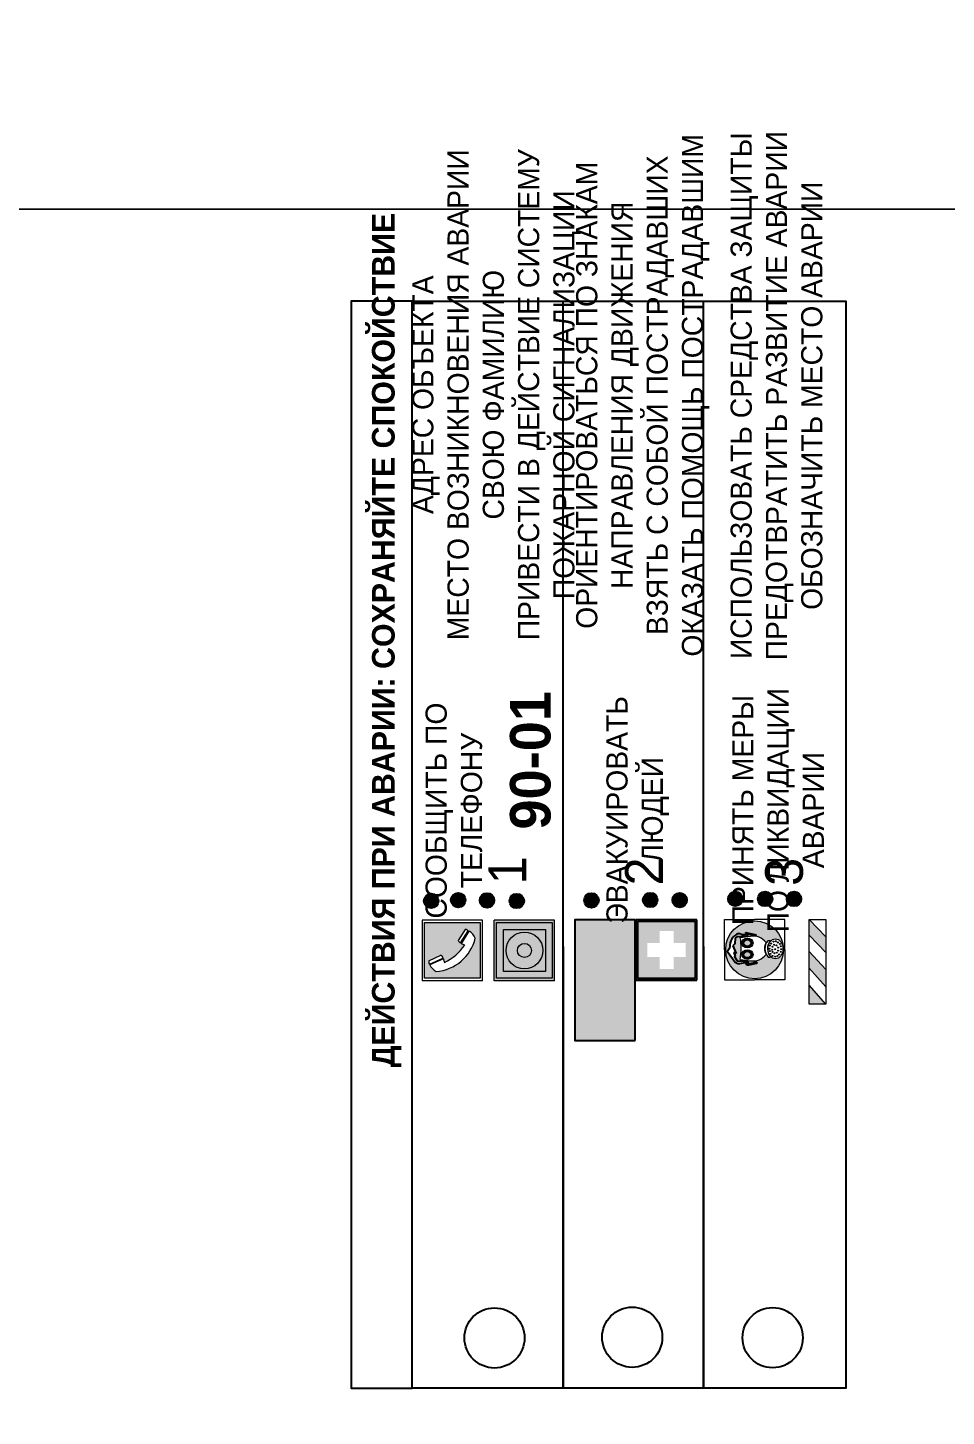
# Model space of a CAD drawing. Header units: millimetres. Extents: x 13810 to 67229, y 12374 to 21950.
# Drawn here: x 27633.4 to 27755, y 14782.8 to 14966.5 of the extents above; entities that cross this region are included whole.
import ezdxf

# ---------------------------------------------------------------- set-up
doc = ezdxf.new("R2010")
doc.units = ezdxf.units.MM
doc.styles.add('обычный', font='arial.ttf')

# ---------------------------------------------------------------- blocks, each defined once
blk = doc.blocks.new('A$C38D26F80')
h = blk.add_hatch(color=5)
h.dxf.hatch_style = 1
h.paths.add_polyline_path([(-8.77, -4.48, 1), (-0.19, -4.48, 1)])
h.paths.add_polyline_path([(-6.75, -3.58), (-6.75, -3.31), (-6.62, -3.22), (-6.5, -3.22), (-6.42, -3.3), (-6.39, -3.28), (-6.59, -2.23), (-6.59, -2.01), (-6.38, -1.58), (-4.76, -0.4), (-4.13, -0.79, -0.362848), (-2.1, -2.1, -0.201049), (-2.17, -2.48, 0.085434), (-2.26, -3.13), (-1.9, -3.16), (-2.25, -4.7), (-2.4, -4.59), (-2.43, -4.34), (-2.36, -4.34), (-2.14, -3.34), (-2.47, -3.42), (-2.58, -1.95), (-2.77, -1.58), (-3.58, -1.52), (-3.92, -1.26), (-5.05, -1.73), (-4.87, -1.39), (-5.41, -1.6), (-5.41, -1.46), (-6.13, -1.87), (-6.18, -3.5), (-6.56, -3.47), (-6.37, -4.59), (-6.16, -4.43), (-6.16, -4.66), (-6.36, -4.79), (-6.37, -4.8), (-6.51, -4.76)], flags=16)
h.paths.add_polyline_path([(-6.51, -4.76), (-6.36, -4.79), (-6.37, -4.8)], flags=0)
h.paths.add_polyline_path([(-5.92, -2.34, 0.089508), (-2.67, -2.35), (-2.48, -3.88, -0.268602), (-3.4, -6.18, 0.262449), (-5.2, -6.18, -0.268602), (-6.11, -3.88)], flags=16)
edge = h.paths.add_edge_path(flags=16)
edge.add_ellipse((-5.19, -3.41), major_axis=(0, 0.842), ratio=0.848992, start_angle=0, end_angle=360)
edge = h.paths.add_edge_path(flags=0)
edge.add_ellipse((-5.19, -3.39), major_axis=(0, 0.665), ratio=0.853798, start_angle=0, end_angle=360)
edge = h.paths.add_edge_path(flags=0)
edge.add_ellipse((-5.19, -3.4), major_axis=(0, 0.528), ratio=0.864094, start_angle=0, end_angle=360)
edge = h.paths.add_edge_path(flags=16)
edge.add_ellipse((-3.47, -3.4), major_axis=(0, 0.842), ratio=0.848992, start_angle=0, end_angle=360)
h.paths.add_polyline_path([(-3.13, -6.45), (-3.13, -6.84, 0.383174), (-5.57, -6.85), (-5.57, -6.49, -0.369952)], flags=16)
edge = h.paths.add_edge_path(flags=0)
edge.add_ellipse((-3.47, -3.39), major_axis=(0, 0.665), ratio=0.853798, start_angle=0, end_angle=360)
edge = h.paths.add_edge_path(flags=0)
edge.add_ellipse((-3.47, -3.4), major_axis=(0, 0.528), ratio=0.864094, start_angle=0, end_angle=360)
edge = h.paths.add_edge_path(flags=16)
edge.add_ellipse((-4.34, -7.57), major_axis=(-1.48, 0), ratio=0.744955, start_angle=0, end_angle=360)
h.paths.add_polyline_path([(-5.01, -6.85, -1), (-5.15, -6.85, -1)], flags=0)
h.paths.add_polyline_path([(-5.33, -7.14, -1), (-5.47, -7.14, -1)], flags=0)
h.paths.add_polyline_path([(-4.61, -6.71, -1), (-4.74, -6.71, -1)], flags=16)
h.paths.add_polyline_path([(-5.43, -7.51, -1), (-5.57, -7.51, -1)], flags=0)
h.paths.add_polyline_path([(-4.26, -6.67, -1), (-4.4, -6.67, -1)], flags=16)
h.paths.add_polyline_path([(-4.74, -7.14, -1), (-4.88, -7.14, -1)], flags=0)
h.paths.add_polyline_path([(-4.93, -7.43, -1), (-5.07, -7.43, -1)], flags=0)
h.paths.add_polyline_path([(-4.41, -7.07, -1), (-4.54, -7.07, -1)], flags=0)
h.paths.add_polyline_path([(-5.33, -7.87, -1), (-5.46, -7.87, -1)], flags=0)
h.paths.add_polyline_path([(-3.8, -6.71, -1), (-3.94, -6.71, -1)], flags=16)
h.paths.add_polyline_path([(-4.85, -7.78, -1), (-4.98, -7.78, -1)], flags=0)
h.paths.add_polyline_path([(-3.96, -7.14, -1), (-4.1, -7.14, -1)], flags=0)
h.paths.add_polyline_path([(-4.33, -7.53, -1), (-4.47, -7.53, -1)], flags=0)
h.paths.add_polyline_path([(-5.09, -8.12, -1), (-5.23, -8.12, -1)], flags=0)
h.paths.add_polyline_path([(-3.5, -6.94, -1), (-3.64, -6.94, -1)], flags=0)
h.paths.add_polyline_path([(-4.54, -7.97, -1), (-4.68, -7.97, -1)], flags=0)
h.paths.add_polyline_path([(-3.66, -7.39, -1), (-3.8, -7.39, -1)], flags=0)
h.paths.add_polyline_path([(-4.73, -8.35, -1), (-4.86, -8.35, -1)], flags=0)
h.paths.add_polyline_path([(-4.09, -7.96, -1), (-4.23, -7.96, -1)], flags=0)
h.paths.add_polyline_path([(-3.77, -7.74, -1), (-3.91, -7.74, -1)], flags=0)
h.paths.add_polyline_path([(-3.22, -7.27, -1), (-3.35, -7.27, -1)], flags=0)
h.paths.add_polyline_path([(-4.34, -8.4, -1), (-4.47, -8.4, -1)], flags=0)
h.paths.add_polyline_path([(-3.16, -7.61, -1), (-3.3, -7.61, -1)], flags=0)
h.paths.add_polyline_path([(-3.9, -8.35, -1), (-4.04, -8.35, -1)], flags=0)
h.paths.add_polyline_path([(-3.32, -7.91, -1), (-3.46, -7.91, -1)], flags=0)
h.paths.add_polyline_path([(-3.55, -8.23, -1), (-3.69, -8.23, -1)], flags=0)
at = {"color": 5, "lineweight": 5}
for p, q in [((-4.48, 0), (-8.96, 0)), ((-8.96, 0), (-8.96, -4.48)), ((-4.48, 0), (0, 0)), ((0, 0), (0, -4.48)), ((-6.59, -2.01), (-6.38, -1.58)), ((-6.59, -2.23), (-6.59, -2.01)), ((-6.38, -1.58), (-4.76, -0.4)), ((-6.13, -1.87), (-6.18, -3.5)), ((-5.41, -1.46), (-6.13, -1.87)), ((-4.87, -1.39), (-5.41, -1.6)), ((-5.41, -1.6), (-5.41, -1.46)), ((-3.92, -1.26), (-5.05, -1.73)), ((-5.05, -1.73), (-4.87, -1.39)), ((-4.76, -0.4), (-4.13, -0.79)), ((-3.58, -1.52), (-3.92, -1.26)), ((-2.77, -1.58), (-3.58, -1.52)), ((-2.58, -1.95), (-2.77, -1.58)), ((-2.47, -3.42), (-2.58, -1.95)), ((-6.75, -3.31), (-6.62, -3.22)), ((-6.75, -3.58), (-6.75, -3.31)), ((-6.51, -4.76), (-6.75, -3.58)), ((-6.62, -3.22), (-6.5, -3.22)), ((-6.39, -3.28), (-6.59, -2.23)), ((-6.18, -3.5), (-6.56, -3.47)), ((-6.56, -3.47), (-6.37, -4.59)), ((-6.5, -3.22), (-6.42, -3.3)), ((-6.42, -3.3), (-6.39, -3.28)), ((-5.92, -2.34), (-6.11, -3.88)), ((-2.67, -2.34), (-2.48, -3.88)), ((-2.14, -3.34), (-2.47, -3.42)), ((-2.36, -4.34), (-2.14, -3.34)), ((-1.9, -3.16), (-2.26, -3.13)), ((-2.25, -4.7), (-1.9, -3.16)), ((-8.96, -8.96), (-8.96, -4.48)), ((-6.37, -4.8), (-6.51, -4.76)), ((-6.37, -4.59), (-6.16, -4.43)), ((-6.16, -4.66), (-6.37, -4.8)), ((-6.16, -4.43), (-6.16, -4.66)), ((-2.43, -4.34), (-2.4, -4.59)), ((-2.43, -4.34), (-2.36, -4.34)), ((-2.4, -4.59), (-2.25, -4.7)), ((0, -8.96), (0, -4.48)), ((-5.57, -6.49), (-5.57, -6.85)), ((-3.13, -6.45), (-3.13, -6.84)), ((-4.48, -8.96), (-8.96, -8.96)), ((-4.48, -8.96), (0, -8.96))]:
    blk.add_line(p, q, dxfattribs=at)
at = {"color": 5}
for p, q in [((-6.59, -2.01), (-6.38, -1.58)), ((-6.59, -2.23), (-6.59, -2.01)), ((-6.38, -1.58), (-4.76, -0.4)), ((-6.13, -1.87), (-6.18, -3.5)), ((-5.41, -1.46), (-6.13, -1.87)), ((-4.87, -1.39), (-5.41, -1.6)), ((-5.41, -1.6), (-5.41, -1.46)), ((-3.92, -1.26), (-5.05, -1.73)), ((-5.05, -1.73), (-4.87, -1.39)), ((-4.76, -0.4), (-4.13, -0.79)), ((-3.58, -1.52), (-3.92, -1.26)), ((-2.77, -1.58), (-3.58, -1.52)), ((-2.58, -1.95), (-2.77, -1.58)), ((-2.47, -3.42), (-2.58, -1.95)), ((-6.75, -3.31), (-6.62, -3.22)), ((-6.75, -3.58), (-6.75, -3.31)), ((-6.51, -4.76), (-6.75, -3.58)), ((-6.62, -3.22), (-6.5, -3.22)), ((-6.39, -3.28), (-6.59, -2.23)), ((-6.18, -3.5), (-6.56, -3.47)), ((-6.56, -3.47), (-6.37, -4.59)), ((-6.5, -3.22), (-6.42, -3.3)), ((-6.42, -3.3), (-6.39, -3.28)), ((-2.14, -3.34), (-2.47, -3.42)), ((-2.36, -4.34), (-2.14, -3.34)), ((-2.26, -3.13), (-1.9, -3.16)), ((-1.9, -3.16), (-2.25, -4.7)), ((-6.37, -4.8), (-6.51, -4.76)), ((-6.36, -4.79), (-6.51, -4.76)), ((-6.37, -4.59), (-6.16, -4.43)), ((-6.16, -4.66), (-6.37, -4.8)), ((-6.16, -4.66), (-6.36, -4.79)), ((-6.16, -4.43), (-6.16, -4.66)), ((-2.4, -4.59), (-2.43, -4.34)), ((-2.43, -4.34), (-2.36, -4.34)), ((-2.25, -4.7), (-2.4, -4.59))]:
    blk.add_line(p, q, dxfattribs=at)
at = {"color": 5, "lineweight": 5}
for centre, radius in [((-4.48, -4.48), 4.29), ((-5.5, -7.51), 0.0678), ((-5.4, -7.14), 0.0678), ((-5.4, -7.87), 0.0678), ((-5.16, -8.12), 0.0678), ((-5.08, -6.85), 0.0678), ((-5, -7.43), 0.0678), ((-4.91, -7.78), 0.0678), ((-4.81, -7.14), 0.0678), ((-4.67, -6.71), 0.0678), ((-4.61, -7.97), 0.0678), ((-4.47, -7.07), 0.0678), ((-4.4, -7.53), 0.0678), ((-4.33, -6.67), 0.0678), ((-4.16, -7.96), 0.0678), ((-4.03, -7.14), 0.0678), ((-3.87, -6.71), 0.0678), ((-3.84, -7.74), 0.0678), ((-3.73, -7.39), 0.0678), ((-3.62, -8.23), 0.0678), ((-3.57, -6.94), 0.0678), ((-3.39, -7.91), 0.0678), ((-3.28, -7.27), 0.0678), ((-3.23, -7.61), 0.0678), ((-4.79, -8.35), 0.0678), ((-4.4, -8.4), 0.0678), ((-3.97, -8.35), 0.0678)]:
    blk.add_circle(centre, radius, dxfattribs=at)
at = {"color": 5}
for centre, radius, start, end in [((-3.89, -2.66), 1.88, 17.387, 97.1599), ((-0.35, -3.07), 1.91, 162.2553, 181.7878), ((-2.6, -2.2), 0.511, 326.3906, 11.8614)]:
    blk.add_arc(centre, radius, start, end, dxfattribs=at)
at = {"color": 5, "lineweight": 5}
for centre, radius, start, end in [((-3.66, -4.24), 2.47, 171.573, 231.7124), ((-4.28, 6.66), 9.15, 259.6987, 280.1569), ((-4.93, -4.24), 2.47, 308.2876, 8.427), ((-0.47, -3.05), 1.79, 161.5846, 182.4584), ((-2.6, -2.2), 0.513, 326.4781, 11.7739), ((-4.33, -7.88), 1.87, 50.358, 131.5662), ((-4.3, -7.78), 1.83, 60.5889, 119.4111), ((-4.34, -8.2), 1.82, 48.4943, 132.3565)]:
    blk.add_arc(centre, radius, start, end, dxfattribs=at)
for centre, major_axis, ratio in [((-5.19, -3.41), (0, 0.842), 0.848992), ((-5.19, -3.39), (0, 0.665), 0.853798), ((-5.19, -3.4), (0, 0.528), 0.864094), ((-3.47, -3.4), (0, 0.842), 0.848992), ((-3.47, -3.39), (0, 0.665), 0.853798), ((-3.47, -3.4), (0, 0.528), 0.864094), ((-4.34, -7.57), (-1.48, 0), 0.744955)]:
    blk.add_ellipse(centre, major_axis=major_axis, ratio=ratio, dxfattribs=at)
blk = doc.blocks.new('A$C47DD6509')
at = {"lineweight": 5}
for points in [[(-8.69, 0), (-11.19, 0), (-11.19, -2.22)], [(-4.22, 0), (-6.45, 0), (-8.91, -2.22), (-6.61, -2.22)], [(0, 0), (-2.09, 0), (-4.36, -2.22), (-2.29, -2.22)]]:
    blk.add_hatch(color=242, dxfattribs=at).paths.add_polyline_path(points)
at = {"color": 242, "lineweight": 5}
for p, q in [((-11.19, -2.22), (-8.69, 0)), ((-11.19, -2.22), (-11.19, 0)), ((-11.19, 0), (-8.69, 0)), ((-11.19, 0), (0, 0)), ((-8.91, -2.22), (-6.45, 0)), ((-6.61, -2.22), (-4.22, 0)), ((-4.36, -2.22), (-2.09, 0)), ((-2.29, -2.22), (0, 0)), ((0, 0), (0, -2.22)), ((0, -2.22), (-11.19, -2.22))]:
    blk.add_line(p, q, dxfattribs=at)
blk = doc.blocks.new('A$C32E8229D')
at = {"true_color": 0xffffff}
blk.add_hatch(color=7, dxfattribs=at).paths.add_polyline_path([(0, 0), (0, -8), (16, -8), (16, 0)])
h = blk.add_hatch(color=126)
h.paths.add_polyline_path([(0.2, -0.2), (15.8, -0.2), (15.8, -7.8), (0.2, -7.8)])
h.paths.add_polyline_path([(13.49, -2.05), (12.08, -2.05), (11.37, -2.63, 0.162397), (11.29, -2.84), (11.29, -3.63), (10.35, -3.63), (10.35, -4.05), (11.68, -4.05), (11.68, -3.48), (12.26, -4.28), (11.29, -5.1), (11.29, -6.78), (11.85, -6.78), (11.85, -5.44), (12.8, -4.64), (12.8, -5.94), (14.46, -5.94), (14.46, -5.39), (13.45, -5.39), (13.45, -3.97), (12.46, -2.59), (13.15, -2.59), (13.69, -3.34), (14.18, -3)], flags=16)
h.paths.add_polyline_path([(10.74, -1.82, 1), (11.8, -1.82, 1)], flags=16)
h.paths.add_polyline_path([(9.39, -3.59), (5.99, -3.59), (6.56, -3.03), (5.91, -3.03), (5.1, -3.83), (5.91, -4.64), (6.56, -4.64), (5.99, -4.09), (9.39, -4.09)], flags=16)
h.paths.add_polyline_path([(4.29, -1.08), (1.72, -1.08), (1.72, -6.6), (4.29, -6.6)], flags=16)
at = {"color": 126}
blk.add_lwpolyline([(16, -8), (0, -8), (0, 0), (16, 0)], close=True, dxfattribs=at)
blk = doc.blocks.new('A$C18900ED3')
h = blk.add_hatch(color=126)
h.paths.add_polyline_path([(-0.18, -0.18), (-7.02, -0.18), (-7.02, -7.02), (-0.18, -7.02)])
h.paths.add_polyline_path([(-5.89, -4.46), (-5.89, -2.77), (-4.46, -2.77), (-4.46, -1.31), (-2.77, -1.31), (-2.77, -2.77), (-1.33, -2.77), (-1.33, -4.46), (-2.77, -4.46), (-2.77, -5.89), (-4.46, -5.89), (-4.46, -4.46)], flags=16)
at = {"color": 126}
for p, q in [((-7.2, 0), (-7.2, -7.2)), ((0, 0), (-7.2, 0)), ((0, -7.2), (0, 0)), ((-7.02, -7.02), (-7.02, -0.18)), ((-7.02, -0.18), (-0.18, -0.18)), ((-0.18, -0.18), (-0.18, -7.02)), ((-7.2, -7.2), (0, -7.2)), ((-0.18, -7.02), (-7.02, -7.02))]:
    blk.add_line(p, q, dxfattribs=at)
blk = doc.blocks.new('A$C456E1F9C')
at = {"lineweight": 5}
h = blk.add_hatch(color=242, dxfattribs=at)
h.paths.add_polyline_path([(0.51, -1.47), (0.51, -13.26), (12.29, -13.26), (12.29, -1.47)])
h.paths.add_polyline_path([(5.42, -4.95, -0.254479), (4.78, -5.4), (3.52, -2.53, -0.209735), (4.23, -2.4)], flags=16)
h.paths.add_polyline_path([(8.53, -8.6), (10.87, -10.17), (10.54, -10.76), (8.03, -9.13, -0.192251)], flags=16)
h.paths.add_polyline_path([(4.61, -5.49, 0.005518), (3.87, -5.72, 0.128647), (7.49, -10.01, 0.00809), (7.83, -9.33), (10.47, -10.97, -0.16736), (8.99, -12.25, -0.327862), (1.95, -3.95, -0.166952), (3.36, -2.62)], flags=16)
at = {"color": 242, "lineweight": 5}
for p, q in [((0, -13.77), (0, -0.97)), ((12.8, -0.97), (0, -0.97)), ((4.61, -5.49), (3.36, -2.62)), ((3.52, -2.53), (4.78, -5.4)), ((4.23, -2.4), (5.42, -4.95)), ((12.8, -13.77), (12.8, -0.97)), ((10.81, -10.12), (8.53, -8.6)), ((7.83, -9.33), (10.47, -10.97)), ((8.03, -9.13), (10.54, -10.76)), ((10.54, -10.76), (10.8, -10.3)), ((10.8, -10.3), (10.81, -10.12)), ((0, -13.77), (12.8, -13.77))]:
    blk.add_line(p, q, dxfattribs=at)
blk.add_lwpolyline([(0.51, -1.47), (12.29, -1.47), (12.29, -13.26), (0.51, -13.26)], close=True, dxfattribs=at)
for centre, radius, start, end in [((4.59, -5.34), 2.99, 114.2845, 152.1974), ((4.02, -3.27), 0.891, 76.3284, 123.7092), ((11.12, -3.31), 9.19, 183.9915, 256.6009), ((14.98, -39.1), 35.17, 107.1487, 108.4135), ((13.86, -0.94), 11.08, 205.5536, 234.8762), ((4.68, -4.59), 0.824, 276.9621, 334.0723), ((8.94, -9.5), 0.989, 114.4092, 157.9388), ((-13.31, 0.8), 23.44, 332.5487, 334.4027), ((7.87, -9.46), 3, 291.9291, 329.9329)]:
    blk.add_arc(centre, radius, start, end, dxfattribs=at)
blk = doc.blocks.new('A$C54414219')
at = {"true_color": 0xffffff}
h = blk.add_hatch(color=7, dxfattribs=at)
h.paths.add_polyline_path([(2.39, -9.45), (2.39, -18.3), (11.23, -18.3), (11.23, -9.45)], flags=0)
h.paths.add_polyline_path([(10.71, -13.87, -1), (2.92, -13.87, -1)], flags=0)
h.paths.add_polyline_path([(8.3, -13.87, -1), (5.33, -13.87, -1)], flags=0)
h.paths.add_polyline_path([(0.41, -7.47), (0.41, -20.27), (13.21, -20.27), (13.21, -7.47)])
h.paths.add_polyline_path([(0.92, -19.77), (12.71, -19.77), (12.71, -7.98), (0.92, -7.98)], flags=16)
h.paths.add_polyline_path([(11.23, -9.45), (11.23, -18.3), (2.39, -18.3), (2.39, -9.45)], flags=0)
at = {"lineweight": 5}
h = blk.add_hatch(color=242, dxfattribs=at)
h.paths.add_polyline_path([(12.71, -7.98), (0.92, -7.98), (0.92, -19.77), (12.71, -19.77)])
h.paths.add_polyline_path([(11.23, -18.3), (2.39, -18.3), (2.39, -9.45), (11.23, -9.45)], flags=16)
h.paths.add_polyline_path([(10.71, -13.87, -1), (2.92, -13.87, -1)], flags=0)
h.paths.add_polyline_path([(8.3, -13.87, -1), (5.33, -13.87, -1)], flags=0)
at = {"true_color": 0xffffff}
h = blk.add_hatch(color=7, dxfattribs=at)
h.paths.add_polyline_path([(2.39, -9.45), (2.39, -18.3), (11.23, -18.3), (11.23, -9.45)])
h.paths.add_polyline_path([(10.71, -13.87, -1), (2.92, -13.87, -1)], flags=16)
h.paths.add_polyline_path([(8.3, -13.87, -1), (5.33, -13.87, -1)], flags=0)
at = {"lineweight": 5}
h = blk.add_hatch(color=242, dxfattribs=at)
h.paths.add_polyline_path([(2.92, -13.87, 1), (10.71, -13.87, 1)])
h.paths.add_polyline_path([(8.3, -13.87, -1), (5.33, -13.87, -1)], flags=16)
at = {"color": 242, "lineweight": 5}
for p, q in [((0.41, -20.27), (0.41, -7.47)), ((0.41, -7.47), (13.21, -7.47)), ((0.41, -7.47), (13.21, -7.47)), ((13.21, -20.27), (13.21, -7.47)), ((0.41, -20.27), (13.21, -20.27))]:
    blk.add_line(p, q, dxfattribs=at)
for points in [[(0.92, -7.98), (12.71, -7.98), (12.71, -19.77), (0.92, -19.77)], [(2.39, -9.45), (11.23, -9.45), (11.23, -18.3), (2.39, -18.3)]]:
    blk.add_lwpolyline(points, close=True, dxfattribs=at)
for radius in [3.89, 1.49]:
    blk.add_circle((6.81, -13.87), radius, dxfattribs=at)

msp = doc.modelspace()

# ---------------------------------------------------------------- hatches: boundary and pattern name
at = {"lineweight": 0}
h = msp.add_hatch(color=256, dxfattribs=at)
h.dxf.hatch_style = 1
h.paths.add_polyline_path([(27686.84, 14849.99, 1), (27686.84, 14851.92, 1)])
h = msp.add_hatch(color=256, dxfattribs=at)
h.dxf.hatch_style = 1
h.paths.add_polyline_path([(27690.42, 14850.1, 1), (27690.42, 14852.03, 1)])
h = msp.add_hatch(color=256, dxfattribs=at)
h.dxf.hatch_style = 1
h.paths.add_polyline_path([(27694.23, 14850.06, 1), (27694.23, 14851.99, 1)])
h = msp.add_hatch(color=256, dxfattribs=at)
h.dxf.hatch_style = 1
h.paths.add_polyline_path([(27698.16, 14849.97, 1), (27698.16, 14851.91, 1)])
h = msp.add_hatch(color=256, dxfattribs=at)
h.dxf.hatch_style = 1
h.paths.add_polyline_path([(27708.05, 14850.06, 1), (27708.05, 14851.99, 1)])
h = msp.add_hatch(color=256, dxfattribs=at)
h.dxf.hatch_style = 1
h.paths.add_polyline_path([(27715.83, 14850.1, 1), (27715.83, 14852.03, 1)])
h = msp.add_hatch(color=256, dxfattribs=at)
h.dxf.hatch_style = 1
h.paths.add_polyline_path([(27719.73, 14850.09, 1), (27719.73, 14852.02, 1)])
h = msp.add_hatch(color=256, dxfattribs=at)
h.dxf.hatch_style = 1
h.paths.add_polyline_path([(27727.09, 14850.25, 1), (27727.09, 14852.18, 1)])
h = msp.add_hatch(color=256, dxfattribs=at)
h.dxf.hatch_style = 1
h.paths.add_polyline_path([(27731.03, 14850.24, 1), (27731.03, 14852.18, 1)])
h = msp.add_hatch(color=256, dxfattribs=at)
h.dxf.hatch_style = 1
h.paths.add_polyline_path([(27734.86, 14850.25, 1), (27734.86, 14852.18, 1)])

# ---------------------------------------------------------------- linework, layer by layer
at = {"color": 126, "lineweight": 0, "true_color": 0x008754}
for points in [[(27276.58, 15337.45), (27876.58, 15337.45), (27876.58, 14942.45), (27276.58, 14942.45)], [(27276.58, 14942.45), (27876.58, 14942.45), (27876.58, 14547.45), (27276.58, 14547.45)]]:
    msp.add_lwpolyline(points, close=True, dxfattribs=at)
for points in [[(27684.3, 14786.51), (27684.3, 14930.28), (27676.25, 14930.28), (27676.25, 14786.51)], [(27684.3, 14786.51), (27684.3, 14930.28), (27741.7, 14930.28), (27741.7, 14786.51)]]:
    msp.add_lwpolyline(points, close=True)
for points in [[(27704.3, 14844.93), (27704.3, 14786.51), (27704.3, 14930.28)], [(27722.87, 14844.93), (27722.87, 14786.51), (27722.87, 14930.28)]]:
    msp.add_lwpolyline(points)
for centre, radius in [((27686.84, 14850.96), 0.966), ((27690.42, 14851.06), 0.966), ((27694.23, 14851.02), 0.966), ((27698.16, 14850.94), 0.966), ((27708.05, 14851.02), 0.966), ((27715.83, 14851.07), 0.966), ((27719.73, 14851.06), 0.966), ((27727.09, 14851.22), 0.966), ((27731.03, 14851.21), 0.966), ((27734.86, 14851.21), 0.966), ((27695.22, 14793.14), 3.98), ((27713.45, 14793.23), 3.98), ((27732.03, 14793.17), 3.98)]:
    msp.add_circle(centre, radius)

# ---------------------------------------------------------------- block references
at = {"rotation": 90}
for name, p, xscale, yscale, zscale in [('A$C456E1F9C', (27685.02, 14840.4), 0.625, 0.625, 0.625), ('A$C54414219', (27690.51, 14840.14), 0.625, 0.625, 0.625), ('A$C18900ED3', (27713.98, 14848.47), 1.111111111007631, 1.111111111007631, 1.111111111007631), ('A$C38D26F80', (27725.65, 14848.49), 0.8928571427240968, 0.8928571427240968, 0.8928571427240968)]:
    msp.add_blockref(name, p, dxfattribs=dict(at, xscale=xscale, yscale=yscale, zscale=zscale))
at = {"xscale": -1, "rotation": 90}
msp.add_blockref('A$C32E8229D', (27705.83, 14848.47), dxfattribs=at)
at = {"color": 242, "true_color": 0xc1121c, "rotation": 90}
msp.add_blockref('A$C47DD6509', (27736.86, 14848.49), dxfattribs=at)

# ---------------------------------------------------------------- texts
at = {"lineweight": 0, "attachment_point": 5, "rotation": 90, "style": 'обычный'}
for s, insert, char_height, width in [('\\pi-8.4,l8.4,t8.4;{\\fProxima Nova Rg|b0|i0|c204|p2;ОРИЕНТИРОВАТЬСЯ ПО ЗНАКАМ \\PНАПРАВЛЕНИЯ ДВИЖЕНИЯ\\PВЗЯТЬ С СОБОЙ ПОСТРАДАВШИХ\\PОКАЗАТЬ ПОМОЩЬ ПОСТРАДАВШИМ}', (27714.83, 14917.84), 2.8, 126.6484), ('\\pi-8.4,l8.4,t8.4;{\\fProxima Nova Rg|b0|i0|c204|p2;ИСПОЛЬЗОВАТЬ СРЕДСТВА ЗАЩИТЫ \\PПРЕДОТВРАТИТЬ РАЗВИТИЕ АВАРИИ\\PОБОЗНАЧИТЬ МЕСТО АВАРИИ}', (27732.56, 14917.78), 2.8, 126.6484), ('\\pi-8.4,l8.4,t8.4;{\\fProxima Nova Rg|b0|i0|c204|p2;АДРЕС ОБЪЕКТА\\PМЕСТО ВОЗНИКНОВЕНИЯ АВАРИИ\\PСВОЮ ФАМИЛИЮ\\PПРИВЕСТИ В ДЕЙСТВИЕ СИСТЕМУ \\PПОЖАРНОЙ СИГНАЛИЗАЦИИ}', (27695.47, 14917.91), 2.8, 126.6484), ('{\\fProxima Nova Rg|b1|i0|c204|p2;ДЕЙСТВИЯ ПРИ АВАРИИ: СОХРАНЯЙТЕ СПОКОЙСТВИЕ\\H1.6644x; }', (27680.94, 14885.46), 3, 175.1736), ('{\\fProxima Nova Rg|b1|i0|c204|p2;\\H1.0714x;90-01\\fProxima Nova Rg|b0|i0|c204|p2;\\H0.93331x; \\H1.3449x; }', (27699.99, 14869.55), 5, 126.6484), ('{\\fProxima Nova Rg|b0|i0|c204|p2;ЭВАКУИРОВАТЬ \\PЛЮДЕЙ}', (27714.17, 14863), 2.8, 126.6484), ('{\\fProxima Nova Rg|b0|i0|c204|p2;ПРИНЯТЬ МЕРЫ \\PПО ЛИКВИДАЦИИ \\PАВАРИИ}', (27732.75, 14862.96), 2.8, 126.6484), ('{\\fProxima Nova Rg|b0|i0|c204|p2;СООБЩИТЬ ПО \\PТЕЛЕФОНУ}', (27689.85, 14862.9), 2.8, 126.6484), ('{\\fProxima Nova Rg|b0|i0|c204|p2;1\\H1.1667x; }', (27696.92, 14855), 5, 126.6484), ('{\\fProxima Nova Rg|b0|i0|c204|p2;2\\H1.1967x; }', (27715, 14854.85), 5, 126.6484), ('{\\fProxima Nova Rg|b0|i0|c204|p2;3\\H1.1967x; }', (27733.58, 14854.79), 5, 126.6484)]:
    msp.add_mtext(s, dxfattribs=dict(at, insert=insert, char_height=char_height, width=width))

doc.saveas('drawing.dxf')
